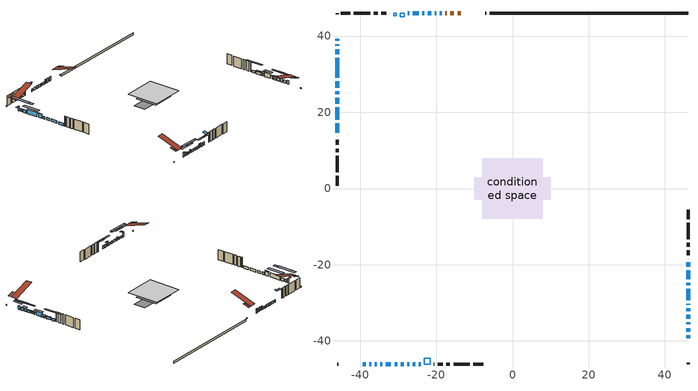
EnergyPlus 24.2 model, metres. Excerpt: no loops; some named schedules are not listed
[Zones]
conditioned space
 floor outside (Floor1 construction): -0.79,-0.79 -0.79,0.79 0.79,0.79 0.79,-0.79 z0.16
 floor outside (Floor2 construction): -2.08,-2.08 -2.08,2.08 2.08,2.08 2.08,-2.08 z0.16
 floor adiabatic (Floor3 construction): -5.41,-5.41 -5.41,5.41 5.41,5.41 5.41,-5.41 z0.16
 floor adiabatic (AdiabaticFloorConstruction): -7.89,-7.89 -7.89,7.89 7.89,7.89 7.89,-7.89 z2.6
 floor foundation (Slab1 construction): -10.09,-2.9 -10.09,2.9 10.09,2.9 10.09,-2.9 z-0.82
 wall outside (RimJoist1 construction): -6.84,46.06 -7.22,46.06 / -46.06,-46.06 -45.68,-46.06 / -46.06,46.06 -46.06,45.68 / 46.06,-46.06 46.06,-45.68 z0.16:0.46
 wall outside (AdiabaticWallConstruction 1): -13.62,46.06 -14.43,46.06 / -15.36,46.06 -16.35,46.06 / -17.28,46.06 -17.59,46.06 z0.16:2.19
 wall outside (AdiabaticWallConstruction): -39.28,-46.06 -38.56,-46.06 z0.16:2.35; -18.52,46.06 -19.07,46.06 / -19.99,46.06 -20.42,46.06 / -21.35,46.06 -22.24,46.06 / -23.16,46.06 -23.67,46.06 / -24.6,46.06 -26.12,46.06 / -27.05,46.06 -27.5,46.06 / -33.22,-46.06 -31.89,-46.06 / -30.96,-46.06 -30.2,-46.06 / -29.27,-46.06 -28.51,-46.06 / -46.06,25.49 -46.06,24.72 / -46.06,23.8 -46.06,22.27 / -46.06,21.34 -46.06,18.1 / -46.06,17.18 -46.06,14.63 z0.16:1.38; -37.64,-46.06 -37.08,-46.06 / 46.06,-20.58 46.06,-19.41 z0.16:1.28; -36.15,-46.06 -35.64,-46.06 / 46.06,-23.84 46.06,-21.51 z0.16:1.33; -46.06,39.28 -46.06,38.82 / -46.06,28.19 -46.06,26.41 z0.16:2.19; -46.06,37.89 -46.06,37.43 / -46.06,36.5 -46.06,35.28 / 46.06,-37.64 46.06,-36.62 / 46.06,-34.13 46.06,-33.11 / -27.58,-46.06 -27.12,-46.06 / -26.19,-46.06 -25.58,-46.06 / -24.66,-46.06 -24.04,-46.06 z0.16:1.53; 46.06,-39.28 46.06,-38.56 / -34.71,-46.06 -34.15,-46.06 z0.16:1.94; -46.06,34.36 -46.06,29.12 / 46.06,-29.31 46.06,-26.26 z0.16:2.24; 46.06,-35.69 46.06,-35.05 z0.16:1.99; 46.06,-32.18 46.06,-31.47 / 46.06,-30.54 46.06,-30.23 z0.16:1.02; 46.06,-25.33 46.06,-24.77 z0.16:0.98
 wall outside (Wall1 construction): -32.16,46.06 -32.2,46.06 / -20.63,-46.06 -20.59,-46.06 / -46.06,13.7 -46.06,13.67 / 46.06,-18.48 46.06,-18.44 z0.16:5.04
 wall outside (Wall2 construction): -33.13,46.06 -34.45,46.06 / -19.67,-46.06 -18.35,-46.06 / -46.06,12.74 -46.06,11.42 / 46.06,-17.52 46.06,-16.2 z0.16:5.04
 wall outside (Wall3 construction): -35.38,46.06 -36.38,46.06 / -17.42,-46.06 -16.41,-46.06 / -46.06,10.49 -46.06,9.49 / 46.06,-15.27 46.06,-14.26 z0.16:5.04
 wall outside (Wall4 construction): -37.31,46.06 -41.62,46.06 / -15.48,-46.06 -11.18,-46.06 / -46.06,8.56 -46.06,4.25 / 46.06,-13.33 46.06,-9.03 z0.16:5.04
 wall outside (Wall5 construction): -42.54,46.06 -45.13,46.06 / -10.25,-46.06 -7.66,-46.06 / -46.06,3.32 -46.06,0.73 / 46.06,-8.1 46.06,-5.51 z0.16:5.04
 wall foundation (FoundationWall1 construction): 46.06,46.06 -5.91,46.06 z-0.82:0.16
 window (WindowConstruction 31): -39.28,-46.06 -38.56,-46.06 z0.16:2.35
 window (WindowConstruction 4): -18.52,46.06 -19.07,46.06 z0.16:1.38
 window (WindowConstruction 5): -37.64,-46.06 -37.08,-46.06 z0.16:1.28
 window (WindowConstruction 6): -36.15,-46.06 -35.64,-46.06 z0.16:1.33
 window (WindowConstruction 7): -46.06,39.28 -46.06,38.82 z0.16:2.19
 window (WindowConstruction 8): -46.06,37.89 -46.06,37.43 z0.16:1.53
 window (WindowConstruction 9): -46.06,36.5 -46.06,35.28 z0.16:1.53
 window (WindowConstruction 34): 46.06,-39.28 46.06,-38.57 z0.16:1.94
 window (WindowConstruction 10): -46.06,34.35 -46.06,29.12 z0.16:2.24
 window (WindowConstruction 11): -46.06,28.19 -46.06,26.42 z0.16:2.19
 window (WindowConstruction 12): 46.06,-37.64 46.06,-36.62 z0.16:1.53
 window (WindowConstruction 32): 46.06,-35.69 46.06,-35.06 z0.16:1.99
 window (WindowConstruction 13): 46.06,-34.13 46.06,-33.11 z0.16:1.53
 window (WindowConstruction 14): 46.06,-32.18 46.06,-31.47 z0.16:1.02
 window (WindowConstruction 15): 46.06,-30.54 46.06,-30.24 z0.16:1.02
 window (WindowConstruction 16): -19.99,46.06 -20.42,46.06 z0.16:1.38
 window (WindowConstruction 17): -21.35,46.06 -22.24,46.06 z0.16:1.38
 window (WindowConstruction 18): -23.16,46.06 -23.67,46.06 z0.16:1.38
 window (WindowConstruction 19): -24.6,46.06 -26.12,46.06 z0.16:1.38
 window (WindowConstruction 33): -34.71,-46.06 -34.15,-46.06 z0.16:1.94
 window (WindowConstruction 20): -27.05,46.06 -27.5,46.06 z0.16:1.38
 window (WindowConstruction 21): -33.22,-46.06 -31.89,-46.06 z0.16:1.38
 window (WindowConstruction 22): -30.96,-46.06 -30.2,-46.06 z0.16:1.38
 window (WindowConstruction 23): -29.27,-46.06 -28.51,-46.06 z0.16:1.38
 window (WindowConstruction 24): -27.58,-46.06 -27.12,-46.06 z0.16:1.53
 window (WindowConstruction 25): -26.19,-46.06 -25.58,-46.06 z0.16:1.53
 window (WindowConstruction 26): -24.65,-46.06 -24.04,-46.06 z0.16:1.53
 window (WindowConstruction 27): -46.06,25.49 -46.06,24.72 z0.16:1.38
 window (WindowConstruction 28): -46.06,23.8 -46.06,22.27 z0.16:1.38
 window (WindowConstruction): 46.06,-29.31 46.06,-26.26 z0.16:2.24
 window (WindowConstruction 29): -46.06,21.34 -46.06,18.1 z0.16:1.38
 window (WindowConstruction 30): -46.06,17.17 -46.06,14.63 z0.16:1.38
 window (WindowConstruction 1): 46.06,-25.33 46.06,-24.77 z0.16:0.97
 window (WindowConstruction 2): 46.06,-23.84 46.06,-21.51 z0.16:1.33
 window (WindowConstruction 3): 46.06,-20.58 46.06,-19.41 z0.16:1.28
 door (Door): -13.62,46.06 -14.43,46.06 z0.16:2.19
 door (Door 1): -15.36,46.06 -16.35,46.06 z0.16:2.19
 door (Door 2): -17.28,46.06 -17.59,46.06 z0.16:2.19
 ceiling adiabatic (AdiabaticFloorConstruction): 7.89,-7.89 7.89,7.89 -7.89,7.89 -7.89,-7.89 z2.6
 roof outside (Roof1 construction): -8.9,46.06,5.04 -8.9,43.21,5.99 -8.15,43.21,5.99 -8.15,46.06,5.04; -44,-46.06,5.04 -44,-43.21,5.99 -44.75,-43.21,5.99 -44.75,-46.06,5.04; -46.06,44,5.04 -43.21,44,5.99 -43.21,44.75,5.99 -46.06,44.75,5.04; 46.06,-44,5.04 43.21,-44,5.99 43.21,-44.75,5.99 46.06,-44.75,5.04
 roof outside (Roof2 construction): -12.69,46.06,5.04 -12.69,35.18,8.66 -9.82,35.18,8.66 -9.82,46.06,5.04; -40.2,-46.06,5.04 -40.2,-35.18,8.66 -43.07,-35.18,8.66 -43.07,-46.06,5.04; -46.06,40.2,5.04 -35.18,40.2,8.66 -35.18,43.07,8.66 -46.06,43.07,5.04; 46.06,-40.2,5.04 35.18,-40.2,8.66 35.18,-43.07,8.66 46.06,-43.07,5.04
 roof outside (AdiabaticRoofConstruction): -21.56,-46.06,5.04 -21.56,-44.59,5.53 -23.12,-44.59,5.53 -23.12,-46.06,5.04; -29.53,46.06,5.04 -29.53,45.02,5.38 -28.43,45.02,5.38 -28.43,46.06,5.04; -31.23,46.06,5.04 -31.23,45.32,5.28 -30.45,45.32,5.28 -30.45,46.06,5.04
 skylight (SkylightConstruction): -21.56,-46.06,5.04 -21.56,-44.59,5.53 -23.12,-44.59,5.53 -23.12,-46.06,5.04
 skylight (SkylightConstruction 1): -29.53,46.06,5.04 -29.53,45.02,5.38 -28.43,45.02,5.38 -28.43,46.06,5.04
 skylight (SkylightConstruction 2): -31.23,46.06,5.04 -31.23,45.32,5.28 -30.46,45.32,5.28 -30.46,46.06,5.04
shading: -38.42,-46.06 -39.42,-46.06 -39.42,-47.58 -38.42,-47.58 z2.49; -33.42,-46.06 -41.3,-46.06 -41.3,-46.97 -33.42,-46.97 z4.94; -31.07,-46.06 -40.72,-46.06 -40.72,-46.97 -31.07,-46.97 z5.9; -46.06,38.67 -46.06,39.42 -47.58,39.42 -47.58,38.67 z2.34; -46.06,32.86 -46.06,42.46 -47.28,42.46 -47.28,32.86 z6.1; -46.06,30.71 -46.06,41.07 -47.28,41.07 -47.28,30.71 z6.1; 46.06,-36.74 46.06,-41.1 46.97,-41.1 46.97,-36.74 z3.77; -46.06,27.6 -46.06,35.88 -47.28,35.88 -47.28,27.6 z3.76; -46.06,26.27 -46.06,28.34 -46.36,28.34 -46.36,26.27 z2.34; 46.06,-33.57 46.06,-40.69 46.67,-40.69 46.67,-33.57 z4.58; 46.06,-34.45 46.06,-36.3 47.28,-36.3 47.28,-34.45 z2.6; 46.06,-30.06 46.06,-37.18 46.67,-37.18 46.67,-30.06 z4.58; 46.06,-30.86 46.06,-32.79 46.67,-32.79 46.67,-30.86 z1.63; 46.06,-29.63 46.06,-31.15 46.67,-31.15 46.67,-29.63 z1.63; -30.49,-46.06 -38.37,-46.06 -38.37,-46.97 -30.49,-46.97 z5.6; -26.51,-46.06 -28.19,-46.06 -28.19,-46.67 -26.51,-46.67 z2.14; -22.53,-46.06 -29.24,-46.06 -29.24,-46.67 -22.53,-46.67 z4.58; -20.99,-46.06 -27.71,-46.06 -27.71,-46.67 -20.99,-46.67 z4.58; 46.06,-25.65 46.06,-29.92 46.97,-29.92 46.97,-25.65 z2.85; 46.06,-24.16 46.06,-25.94 47.28,-25.94 47.28,-24.16 z1.58; 46.06,-21.36 46.06,-23.99 46.67,-23.99 46.67,-21.36 z1.48; 46.06,-15.75 46.06,-24.24 46.97,-24.24 46.97,-15.75 z4.94
[Building]
Building 1: Terrain=Suburbs
[Site:Location]
Whistler Nesters_BC: Latitude {deg}=50.13; Longitude {deg}=-122.95; Time Zone {hr}=-8; Elevation {m}=659; Keep Site Location Information=Yes
[Site:GroundTemperature:Shallow]
3.05327, 1.53806, 1.41671, 2.13576, 5.02233, 7.89546, 10.3863, 11.9642, 12.0983, 10.8149, 8.38757, 5.60258
[Site:WaterMainsTemperature]
Calculation Method=Schedule; Temperature Schedule=mains temperature schedule
[Material] Roughness=Rough; Thermal Absorptance=0.9
Name | Thickness {m} | Conductivity {W/m-K} | Density {kg/m3} | Specific Heat {J/kg-K} | Solar Absorptance | Visible Absorptance
asphalt or fiberglass shingles | 0.00635 | 0.162714 | 1121.4 | 1465.45 | 0.4 | 0.4
asphalt or fiberglass shingles 1 | 0.00635 | 0.162714 | 1121.4 | 1465.45 | 0.7 | 0.7
concrete 4.0 in. | 0.1016 | 1.803125 | 2242.8 | 837.4 | 0.7 | 0.7
concrete 8.0 in. | 0.2032 | 1.803125 | 2242.8 | 837.4 | 0.7 | 0.7
door material | 0.04445 | 0.0451087 | 512.64 | 1214.23 | 0.7 | 0.7
exterior vertical ins | 0.0902637 | 0.029427 | 32.04 | 1214.23 | 0.7 | 0.7
floor covering | 0.0127 | 0.0433444 | 54.468 | 1339.84 | 0.6 | 0.6
floor rigid ins | 0.155448 | 0.029427 | 32.04 | 1214.23 | 0.7 | 0.7
floor rigid ins 1; wall rigid ins | 0.051816 | 0.029427 | 32.04 | 1214.23 | 0.7 | 0.7
floor rigid ins 2; roof rigid ins 1; wall rigid ins 1 | 0.512978 | 0.029427 | 32.04 | 1214.23 | 0.7 | 0.7
floor stud and cavity | 0.1397 | 0.174676 | 92.3553 | 1139.71 | 0.7 | 0.7
floor stud and cavity 1 | 0.1397 | 0.172774 | 92.3553 | 1139.71 | 0.7 | 0.7
floor stud and cavity 2 | 0.1397 | 0.0791083 | 92.3553 | 1139.71 | 0.7 | 0.7
floor stud and cavity 3 | 0.1397 | 1.75129 | 37.0049 | 1207.88 | 0.7 | 0.7
furniture material conditioned space 1 | 0.1524 | 0.115458 | 640.8 | 1214.23 | 0.6 | 0.6
gypsum board | 0.0127 | 0.160291 | 801 | 837.4 | 0.6 | 0.6
gypsum board 1 | 0.0127 | 0.160291 | 801 | 837.4 | 0.7 | 0.7
osb sheathing 0.5 in. | 0.0127 | 0.115458 | 512.64 | 1214.23 | 0.7 | 0.7
osb sheathing 0.75 in. | 0.01905 | 0.115458 | 512.64 | 1214.23 | 0.7 | 0.7
osb sheathing 2.0 in. | 0.0508 | 0.115458 | 512.64 | 1214.23 | 0.7 | 0.7
rim joist stud and cavity | 0.0508 | 0.0497774 | 125.044 | 1163.47 | 0.6 | 0.6
roof rigid ins | 0.103632 | 0.029427 | 32.04 | 1214.23 | 0.7 | 0.7
roof stud and cavity | 0.2032 | 0.093382 | 78.34581 | 1123.46 | 0.7 | 0.7
roof stud and cavity 1 | 0.2032 | 0.119612 | 78.34581 | 1123.46 | 0.7 | 0.7
roof stud and cavity 2 | 0.18415 | 1.78685 | 37.0049 | 1207.88 | 0.6 | 0.6
slab rigid ins | 0.0621787 | 0.029427 | 32.04 | 1214.23 | 0.7 | 0.7
wall stud and cavity | 0.1397 | 0.202397 | 139.0536 | 1170.24 | 0.7 | 0.7
wall stud and cavity 1 | 0.1397 | 0.118593 | 139.0536 | 1170.24 | 0.7 | 0.7
wall stud and cavity 2 | 0.1397 | 0.0861437 | 139.0536 | 1170.24 | 0.7 | 0.7
wall stud and cavity 3 | 0.1397 | 0.0874734 | 139.0536 | 1170.24 | 0.7 | 0.7
wall stud and cavity 4 | 0.1397 | 0.0901573 | 139.0536 | 1170.24 | 0.7 | 0.7
wall stud and cavity 5 | 0.0889 | 0.380278 | 52.3479 | 1209.89 | 0.7 | 0.7
wall stud and cavity 6 | 0.0889 | 0.391764 | 83.0341 | 1211.67 | 0.7 | 0.7
wood siding | 0.0254 | 0.102417 | 544.68 | 1172.36 | 0.4 | 0.4
wood siding 1; wood siding 2; wood siding 3 | 0.0254 | 0.102417 | 544.68 | 1172.36 | 0.7 | 0.7
[WindowMaterial:SimpleGlazingSystem]
Name | U-Factor {W/m2-K} | Solar Heat Gain Coefficient
SkylightMaterial | 1.67126 | 0.2667
SkylightMaterial 1 | 2.33156 | 0.2566
WindowMaterial | 1.29799 | 0.42
WindowMaterial 1 | 1.94415 | 0.3
WindowMaterial 10 | 1.70681 | 0.44
WindowMaterial 11 | 1.88907 | 0.4
WindowMaterial 12 | 1.89134 | 0.31
WindowMaterial 13 | 1.67274 | 0.37
WindowMaterial 14 | 1.62561 | 0.38
WindowMaterial 15 | 2.336497 | 0.23
WindowMaterial 16 | 1.94244 | 0.3
WindowMaterial 17 | 1.48423 | 0.4
WindowMaterial 18 | 1.84762 | 0.32
WindowMaterial 19 | 1.64321 | 0.37
WindowMaterial 2 | 1.58189 | 0.36
WindowMaterial 20 | 1.709078 | 0.36
WindowMaterial 21 | 1.40928 | 0.41
WindowMaterial 22 | 1.7721 | 0.33
WindowMaterial 23 | 1.58019 | 0.38
WindowMaterial 24 | 1.59381 | 0.38
WindowMaterial 25 | 1.78857 | 0.33
WindowMaterial 26 | 1.38089 | 0.41
WindowMaterial 27 | 1.27528 | 0.42
WindowMaterial 28 | 1.30083 | 0.42
WindowMaterial 29 | 1.84308 | 0.43
WindowMaterial 3 | 1.445051 | 0.4
WindowMaterial 30 | 1.89418 | 0.42
WindowMaterial 31 | 1.94244 | 0.41
WindowMaterial 32 | 1.86125 | 0.43
WindowMaterial 4 | 1.794248 | 0.32
WindowMaterial 5 | 1.66025 | 0.37
WindowMaterial 6 | 1.91689 | 0.3
WindowMaterial 7 | 1.6858 | 0.37
WindowMaterial 8 | 1.95948 | 0.3
WindowMaterial 9 | 1.39792 | 0.41
[Construction]
AdiabaticFloorConstruction: floor stud and cavity 3, floor rigid ins 2, osb sheathing 0.75 in., floor covering
AdiabaticRoofConstruction: asphalt or fiberglass shingles 1, roof rigid ins 1, osb sheathing 0.75 in., roof stud and cavity 2
AdiabaticWallConstruction: wood siding 2, wall rigid ins 1, wall stud and cavity 5, gypsum board
AdiabaticWallConstruction 1: wood siding 3, wall rigid ins 1, wall stud and cavity 5, gypsum board
Door; Door 1; Door 2: door material
Floor1 construction: floor stud and cavity, floor rigid ins, osb sheathing 0.75 in., floor covering
Floor2 construction: floor stud and cavity 1, floor rigid ins, osb sheathing 0.75 in., floor covering
Floor3 construction: floor stud and cavity 2, floor rigid ins 1, osb sheathing 0.75 in., floor covering
FoundationWall1 construction: concrete 8.0 in., gypsum board 1
furniture construction conditioned space 1: furniture material conditioned space 1
PartitionWallConstruction: gypsum board, wall stud and cavity 6, gypsum board
RimJoist1 construction: wood siding 1, osb sheathing 2.0 in., rim joist stud and cavity
Roof1 construction: asphalt or fiberglass shingles, roof rigid ins, osb sheathing 0.75 in., roof stud and cavity, gypsum board
Roof2 construction: asphalt or fiberglass shingles, roof rigid ins, osb sheathing 0.75 in., roof stud and cavity 1, gypsum board
SkylightConstruction; SkylightConstruction 1: SkylightMaterial
SkylightConstruction 2: SkylightMaterial 1
Slab1 construction: slab rigid ins, concrete 4.0 in.
Wall1 construction: wood siding, wall rigid ins, osb sheathing 0.5 in., wall stud and cavity, gypsum board
Wall2 construction: wood siding, wall rigid ins, osb sheathing 0.5 in., wall stud and cavity 1, gypsum board
Wall3 construction: wood siding, wall rigid ins, osb sheathing 0.5 in., wall stud and cavity 2, gypsum board
Wall4 construction: wood siding, wall rigid ins, osb sheathing 0.5 in., wall stud and cavity 3, gypsum board
Wall5 construction: wood siding, wall rigid ins, osb sheathing 0.5 in., wall stud and cavity 4, gypsum board
WindowConstruction: WindowMaterial
WindowConstruction 1: WindowMaterial 1
WindowConstruction 10: WindowMaterial 10
WindowConstruction 11: WindowMaterial 11
WindowConstruction 12: WindowMaterial 12
WindowConstruction 13: WindowMaterial 13
WindowConstruction 14: WindowMaterial 14
WindowConstruction 15: WindowMaterial 15
WindowConstruction 16: WindowMaterial 16
WindowConstruction 17: WindowMaterial 17
WindowConstruction 18: WindowMaterial 18
WindowConstruction 19: WindowMaterial 19
WindowConstruction 2: WindowMaterial 2
WindowConstruction 20: WindowMaterial 20
WindowConstruction 21: WindowMaterial 21
WindowConstruction 22: WindowMaterial 22
WindowConstruction 23; WindowConstruction 27: WindowMaterial 23
WindowConstruction 24; WindowConstruction 8: WindowMaterial 8
WindowConstruction 25: WindowMaterial 24
WindowConstruction 26: WindowMaterial 25
WindowConstruction 28: WindowMaterial 26
WindowConstruction 29: WindowMaterial 27
WindowConstruction 3: WindowMaterial 3
WindowConstruction 30: WindowMaterial 28
WindowConstruction 31: WindowMaterial 29
WindowConstruction 32: WindowMaterial 30
WindowConstruction 33: WindowMaterial 31
WindowConstruction 34: WindowMaterial 32
WindowConstruction 4: WindowMaterial 4
WindowConstruction 5: WindowMaterial 5
WindowConstruction 6: WindowMaterial 6
WindowConstruction 7: WindowMaterial 7
WindowConstruction 9: WindowMaterial 9
[Zone]
conditioned space: Multiplier=1; Volume {m3}=927.3; Part of Total Floor Area=Yes
[Space]
conditioned space 1: Zone=conditioned space; Volume {m3}=927.3
[SurfaceProperty:ExposedFoundationPerimeter]
Slab1: Exposed Perimeter Calculation Method=TotalExposedPerimeter; Total Exposed Perimeter {m}=51.968
[InternalMass] Zone or ZoneList=conditioned space; Space or SpaceList=conditioned space 1
Name | Construction | Surface Area {m2}
furniture mass conditioned space 1 | furniture construction conditioned space 1 | 201.084
partition wall mass | PartitionWallConstruction | 385.65
[Lights]
interior lighting: Zone or ZoneList or Space or SpaceList=conditioned space 1; Schedule=interior lighting schedule; Design Level Calculation Method=LightingLevel; Lighting Level {W}=343.2; Return Air Fraction=0; Fraction Radiant=0.6; Fraction Visible=0.2; Fraction Replaceable=1
[People]
occupants: Zone or ZoneList or Space or SpaceList=conditioned space 1; Number of People Schedule=occupants schedule; Number of People Calculation Method=People; Number of People=3; Fraction Radiant=0.314171; Sensible Heat Fraction=0.56303; Activity Level Schedule=occupants activity schedule; Carbon Dioxide Generation Rate {m3/s-W}=0; Enable ASHRAE 55 Comfort Warnings=No; Mean Radiant Temperature Calculation Type=EnclosureAveraged
[ElectricEquipment] Zone or ZoneList or Space or SpaceList=conditioned space 1; Design Level Calculation Method=EquipmentLevel
Name | Schedule | Design Level {W} | Fraction Latent | Fraction Radiant | Fraction Lost
clothes dryer | clothes dryer schedule | 140.772 | 0.015 | 0.081 | 0.85
clothes washer | clothes washer schedule | 32.1985 | 0.03 | 0.162 | 0.7
cooking range | cooking range schedule | 215.147 | 0.08 | 0.432 | 0.2
dishwasher | dishwasher schedule | 66.8632 | 0.3 | 0.18 | 0.4
fridge | fridge schedule | 72.9452 | 0 | 0.6 | 0
mech vent bath fan 0 | mech vent bath fan 0 schedule | 50.2 | 0 | 0 | 1
mech vent bath fan 1 | mech vent bath fan 1 schedule | 50.2 | 0 | 0 | 1
mech vent house fan | mech vent house fan schedule | 20 | 0 | 0 | 0.5
mech vent house fan cfis | mech vent house fan cfis schedule | 0 | 0 | 0 | 0
mech vent range fan 0 | mech vent range fan 0 schedule | 57 | 0 | 0 | 1
misc plug loads | misc plug loads schedule | 494.7 | 0.045 | 0.513 | 0.1
whole house fan | Always On Discrete | 0 | 0 | 0 | 1
[OtherEquipment] Zone or ZoneList or Space or SpaceList=conditioned space 1; Design Level Calculation Method=EquipmentLevel
Name | Fuel Type | Schedule | Design Level {W} | Fraction Latent | Fraction Radiant | Fraction Lost
clothes dryer 1 | Electricity | clothes dryer schedule | 0 | 0.015 | 0.081 | 0.85
cooking range 1 | Electricity | cooking range schedule | 0 | 0.08 | 0.432 | 0.2
general water use latent | None | general water use schedule | 62.594 | 1 | 0 | 0
general water use sensible | None | general water use schedule | -61.6891 | 0 | 0.6 | 0
mech vent house fan latent load | None | Always On Discrete | 0 | 1 | 0 | 0
mech vent house fan sensible load | None | Always On Discrete | 0 | 0 | 0 | 0
water heater energy adjustment1 | Electricity | Always On Discrete | 0.01 | 0 | 0 | 1
[ZoneInfiltration:DesignFlowRate] Zone or ZoneList or Space or SpaceList=conditioned space 1; Schedule=Always On Discrete; Design Flow Rate Calculation Method=Flow/Zone; Design Flow Rate {m3/s}=0
infil flow; natural vent flow; whole house fan flow
[Foundation:Kiva]
Foundation Kiva 1: Initial Indoor Air Temperature {C}=18; Wall Height Above Grade {m}=0.15999; Wall Depth Below Slab {m}=0.2032; Custom Block Material Name 1=exterior vertical ins; Custom Block Depth 1 {m}=0.979993; Custom Block X Position 1 {m}=0.2159; Custom Block Z Position 1 {m}=0
[Foundation:Kiva:Settings]
Soil Conductivity {W/m-K}=0.849921; Soil Density {kg/m3}=1842.3; Soil Specific Heat {J/kg-K}=418.7; Ground Solar Absorptivity=0.9; Ground Thermal Absorptivity=0.9; Ground Surface Roughness {m}=0.03; Far-Field Width {m}=40; Deep-Ground Boundary Condition=ZeroFlux; Deep-Ground Depth {m}=40; Minimum Cell Dimension {m}=0.2; Maximum Cell Growth Coefficient=3; Simulation Timestep=Timestep
[Exterior:Lights]
exterior lighting: Schedule=exterior lighting schedule; Design Level {W}=75.6
[Schedule:Week:Daily]
interior lighting schedule Week Rule - Jan1-Jan27: interior lighting schedule day, interior lighting schedule day, interior lighting schedule day, interior lighting schedule day, interior lighting schedule day, interior lighting schedule day, interior lighting schedule day, interior lighting schedule default day, interior lighting schedule default day, interior lighting schedule default day, interior lighting schedule default day, interior lighting schedule default day
interior lighting schedule Week Rule - Jan28-Feb3: interior lighting schedule day, interior lighting schedule day, interior lighting schedule day, interior lighting schedule day, interior lighting schedule day 1, interior lighting schedule day 1, interior lighting schedule day 1, interior lighting schedule default day, interior lighting schedule default day, interior lighting schedule default day, interior lighting schedule default day, interior lighting schedule default day
interior lighting schedule Week Rule - Feb4-Feb24: interior lighting schedule day 1, interior lighting schedule day 1, interior lighting schedule day 1, interior lighting schedule day 1, interior lighting schedule day 1, interior lighting schedule day 1, interior lighting schedule day 1, interior lighting schedule default day, interior lighting schedule default day, interior lighting schedule default day, interior lighting schedule default day, interior lighting schedule default day
interior lighting schedule Week Rule - Feb25-Mar3: interior lighting schedule day 1, interior lighting schedule day 1, interior lighting schedule day 1, interior lighting schedule day 1, interior lighting schedule day 2, interior lighting schedule day 2, interior lighting schedule day 2, interior lighting schedule default day, interior lighting schedule default day, interior lighting schedule default day, interior lighting schedule default day, interior lighting schedule default day
interior lighting schedule Week Rule - Mar4-Mar31: interior lighting schedule day 2, interior lighting schedule day 2, interior lighting schedule day 2, interior lighting schedule day 2, interior lighting schedule day 2, interior lighting schedule day 2, interior lighting schedule day 2, interior lighting schedule default day, interior lighting schedule default day, interior lighting schedule default day, interior lighting schedule default day, interior lighting schedule default day
interior lighting schedule Week Rule - Apr1-Apr28: interior lighting schedule day 3, interior lighting schedule day 3, interior lighting schedule day 3, interior lighting schedule day 3, interior lighting schedule day 3, interior lighting schedule day 3, interior lighting schedule day 3, interior lighting schedule default day, interior lighting schedule default day, interior lighting schedule default day, interior lighting schedule default day, interior lighting schedule default day
interior lighting schedule Week Rule - Apr29-May5: interior lighting schedule day 3, interior lighting schedule day 3, interior lighting schedule day 4, interior lighting schedule day 4, interior lighting schedule day 4, interior lighting schedule day 4, interior lighting schedule day 4, interior lighting schedule default day, interior lighting schedule default day, interior lighting schedule default day, interior lighting schedule default day, interior lighting schedule default day
interior lighting schedule Week Rule - May6-May26: interior lighting schedule day 4, interior lighting schedule day 4, interior lighting schedule day 4, interior lighting schedule day 4, interior lighting schedule day 4, interior lighting schedule day 4, interior lighting schedule day 4, interior lighting schedule default day, interior lighting schedule default day, interior lighting schedule default day, interior lighting schedule default day, interior lighting schedule default day
interior lighting schedule Week Rule - May27-Jun2: interior lighting schedule day 4, interior lighting schedule day 4, interior lighting schedule day 4, interior lighting schedule day 4, interior lighting schedule day 4, interior lighting schedule day 5, interior lighting schedule day 5, interior lighting schedule default day, interior lighting schedule default day, interior lighting schedule default day, interior lighting schedule default day, interior lighting schedule default day
interior lighting schedule Week Rule - Jun3-Jun30: interior lighting schedule day 5, interior lighting schedule day 5, interior lighting schedule day 5, interior lighting schedule day 5, interior lighting schedule day 5, interior lighting schedule day 5, interior lighting schedule day 5, interior lighting schedule default day, interior lighting schedule default day, interior lighting schedule default day, interior lighting schedule default day, interior lighting schedule default day
interior lighting schedule Week Rule - Jul1-Jul28: interior lighting schedule day 6, interior lighting schedule day 6, interior lighting schedule day 6, interior lighting schedule day 6, interior lighting schedule day 6, interior lighting schedule day 6, interior lighting schedule day 6, interior lighting schedule default day, interior lighting schedule default day, interior lighting schedule default day, interior lighting schedule default day, interior lighting schedule default day
interior lighting schedule Week Rule - Jul29-Aug4: interior lighting schedule day 6, interior lighting schedule day 6, interior lighting schedule day 6, interior lighting schedule day 7, interior lighting schedule day 7, interior lighting schedule day 7, interior lighting schedule day 7, interior lighting schedule default day, interior lighting schedule default day, interior lighting schedule default day, interior lighting schedule default day, interior lighting schedule default day
interior lighting schedule Week Rule - Aug5-Aug25: interior lighting schedule day 7, interior lighting schedule day 7, interior lighting schedule day 7, interior lighting schedule day 7, interior lighting schedule day 7, interior lighting schedule day 7, interior lighting schedule day 7, interior lighting schedule default day, interior lighting schedule default day, interior lighting schedule default day, interior lighting schedule default day, interior lighting schedule default day
interior lighting schedule Week Rule - Aug26-Sep1: interior lighting schedule day 7, interior lighting schedule day 7, interior lighting schedule day 7, interior lighting schedule day 7, interior lighting schedule day 7, interior lighting schedule day 7, interior lighting schedule day 8, interior lighting schedule default day, interior lighting schedule default day, interior lighting schedule default day, interior lighting schedule default day, interior lighting schedule default day
interior lighting schedule Week Rule - Sep2-Sep29: interior lighting schedule day 8, interior lighting schedule day 8, interior lighting schedule day 8, interior lighting schedule day 8, interior lighting schedule day 8, interior lighting schedule day 8, interior lighting schedule day 8, interior lighting schedule default day, interior lighting schedule default day, interior lighting schedule default day, interior lighting schedule default day, interior lighting schedule default day
interior lighting schedule Week Rule - Sep30-Oct6: interior lighting schedule day 8, interior lighting schedule day 9, interior lighting schedule day 9, interior lighting schedule day 9, interior lighting schedule day 9, interior lighting schedule day 9, interior lighting schedule day 9, interior lighting schedule default day, interior lighting schedule default day, interior lighting schedule default day, interior lighting schedule default day, interior lighting schedule default day
interior lighting schedule Week Rule - Oct7-Oct27: interior lighting schedule day 9, interior lighting schedule day 9, interior lighting schedule day 9, interior lighting schedule day 9, interior lighting schedule day 9, interior lighting schedule day 9, interior lighting schedule day 9, interior lighting schedule default day, interior lighting schedule default day, interior lighting schedule default day, interior lighting schedule default day, interior lighting schedule default day
interior lighting schedule Week Rule - Oct28-Nov3: interior lighting schedule day 9, interior lighting schedule day 9, interior lighting schedule day 9, interior lighting schedule day 9, interior lighting schedule day 10, interior lighting schedule day 10, interior lighting schedule day 10, interior lighting schedule default day, interior lighting schedule default day, interior lighting schedule default day, interior lighting schedule default day, interior lighting schedule default day
interior lighting schedule Week Rule - Nov4-Nov24: interior lighting schedule day 10, interior lighting schedule day 10, interior lighting schedule day 10, interior lighting schedule day 10, interior lighting schedule day 10, interior lighting schedule day 10, interior lighting schedule day 10, interior lighting schedule default day, interior lighting schedule default day, interior lighting schedule default day, interior lighting schedule default day, interior lighting schedule default day
interior lighting schedule Week Rule - Nov25-Dec1: interior lighting schedule day 10, interior lighting schedule day 10, interior lighting schedule day 10, interior lighting schedule day 10, interior lighting schedule day 10, interior lighting schedule day 10, interior lighting schedule day 11, interior lighting schedule default day, interior lighting schedule default day, interior lighting schedule default day, interior lighting schedule default day, interior lighting schedule default day
interior lighting schedule Week Rule - Dec2-Dec31: interior lighting schedule day 11, interior lighting schedule day 11, interior lighting schedule day 11, interior lighting schedule day 11, interior lighting schedule day 11, interior lighting schedule day 11, interior lighting schedule day 11, interior lighting schedule default day, interior lighting schedule default day, interior lighting schedule default day, interior lighting schedule default day, interior lighting schedule default day
occupants schedule Week Rule - Jan1-Dec31: occupants schedule day, occupants schedule day, occupants schedule day, occupants schedule day, occupants schedule day, occupants schedule day, occupants schedule day, occupants schedule default day, occupants schedule default day, occupants schedule default day, occupants schedule default day, occupants schedule default day
clothes dryer schedule Week Rule - Jan1-Dec31: clothes dryer schedule day, clothes dryer schedule day, clothes dryer schedule day, clothes dryer schedule day, clothes dryer schedule day, clothes dryer schedule day, clothes dryer schedule day, clothes dryer schedule default day, clothes dryer schedule default day, clothes dryer schedule default day, clothes dryer schedule default day, clothes dryer schedule default day
clothes washer schedule Week Rule - Jan1-Dec31: clothes washer schedule day, clothes washer schedule day, clothes washer schedule day, clothes washer schedule day, clothes washer schedule day, clothes washer schedule day, clothes washer schedule day, clothes washer schedule default day, clothes washer schedule default day, clothes washer schedule default day, clothes washer schedule default day, clothes washer schedule default day
[Schedule:Year]
interior lighting schedule: interior lighting schedule Week Rule - Jan1-Jan27, 1, 1, 1, 27, interior lighting schedule Week Rule - Jan28-Feb3, 1, 28, 2, 3, interior lighting schedule Week Rule - Feb4-Feb24, 2, 4, 2, 24, interior lighting schedule Week Rule - Feb25-Mar3, 2, 25, 3, 3, interior lighting schedule Week Rule - Mar4-Mar31, 3, 4, 3, 31, interior lighting schedule Week Rule - Apr1-Apr28, 4, 1, 4, 28, interior lighting schedule Week Rule - Apr29-May5, 4, 29, 5, 5, interior lighting schedule Week Rule - May6-May26, 5, 6, 5, 26, interior lighting schedule Week Rule - May27-Jun2, 5, 27, 6, 2, interior lighting schedule Week Rule - Jun3-Jun30, 6, 3, 6, 30, interior lighting schedule Week Rule - Jul1-Jul28, 7, 1, 7, 28, interior lighting schedule Week Rule - Jul29-Aug4, 7, 29, 8, 4, interior lighting schedule Week Rule - Aug5-Aug25, 8, 5, 8, 25, interior lighting schedule Week Rule - Aug26-Sep1, 8, 26, 9, 1, interior lighting schedule Week Rule - Sep2-Sep29, 9, 2, 9, 29, interior lighting schedule Week Rule - Sep30-Oct6, 9, 30, 10, 6, interior lighting schedule Week Rule - Oct7-Oct27, 10, 7, 10, 27, interior lighting schedule Week Rule - Oct28-Nov3, 10, 28, 11, 3, interior lighting schedule Week Rule - Nov4-Nov24, 11, 4, 11, 24, interior lighting schedule Week Rule - Nov25-Dec1, 11, 25, 12, 1, interior lighting schedule Week Rule - Dec2-Dec31, 12, 2, 12, 31
occupants schedule: occupants schedule Week Rule - Jan1-Dec31, 1, 1, 12, 31
clothes dryer schedule: clothes dryer schedule Week Rule - Jan1-Dec31, 1, 1, 12, 31
clothes washer schedule: clothes washer schedule Week Rule - Jan1-Dec31, 1, 1, 12, 31
cooking range schedule: cooking range schedule Week Rule - Jan1-Dec31, 1, 1, 12, 31
dishwasher schedule: dishwasher schedule Week Rule - Jan1-Dec31, 1, 1, 12, 31
mech vent bath fan 0 schedule: mech vent bath fan 0 schedule Week Rule - Jan1-Dec31, 1, 1, 12, 31
mech vent bath fan 1 schedule: mech vent bath fan 1 schedule Week Rule - Jan1-Dec31, 1, 1, 12, 31
mech vent range fan 0 schedule: mech vent range fan 0 schedule Week Rule - Jan1-Dec31, 1, 1, 12, 31
misc plug loads schedule: misc plug loads schedule Week Rule - Jan1-Dec31, 1, 1, 12, 31
general water use schedule: general water use schedule Week Rule - Jan1-Dec31, 1, 1, 12, 31
exterior lighting schedule: exterior lighting schedule Week Rule - Jan1-Jan27, 1, 1, 1, 27, exterior lighting schedule Week Rule - Jan28-Feb3, 1, 28, 2, 3, exterior lighting schedule Week Rule - Feb4-Feb24, 2, 4, 2, 24, exterior lighting schedule Week Rule - Feb25-Mar3, 2, 25, 3, 3, exterior lighting schedule Week Rule - Mar4-Mar31, 3, 4, 3, 31, exterior lighting schedule Week Rule - Apr1-Apr28, 4, 1, 4, 28, exterior lighting schedule Week Rule - Apr29-May5, 4, 29, 5, 5, exterior lighting schedule Week Rule - May6-May26, 5, 6, 5, 26, exterior lighting schedule Week Rule - May27-Jun2, 5, 27, 6, 2, exterior lighting schedule Week Rule - Jun3-Jun30, 6, 3, 6, 30, exterior lighting schedule Week Rule - Jul1-Jul28, 7, 1, 7, 28, exterior lighting schedule Week Rule - Jul29-Aug4, 7, 29, 8, 4, exterior lighting schedule Week Rule - Aug5-Aug25, 8, 5, 8, 25, exterior lighting schedule Week Rule - Aug26-Sep1, 8, 26, 9, 1, exterior lighting schedule Week Rule - Sep2-Sep29, 9, 2, 9, 29, exterior lighting schedule Week Rule - Sep30-Oct6, 9, 30, 10, 6, exterior lighting schedule Week Rule - Oct7-Oct27, 10, 7, 10, 27, exterior lighting schedule Week Rule - Oct28-Nov3, 10, 28, 11, 3, exterior lighting schedule Week Rule - Nov4-Nov24, 11, 4, 11, 24, exterior lighting schedule Week Rule - Nov25-Dec1, 11, 25, 12, 1, exterior lighting schedule Week Rule - Dec2-Dec31, 12, 2, 12, 31
[Schedule:Constant]
Name | Hourly Value
occupants activity schedule | 117.228
fridge schedule | 0
mech vent house fan schedule; mech vent house fan cfis schedule; Always On Discrete | 1
[Schedule:Compact]
mains temperature schedule: Through: 01/01, For: AllDays, Until: 24:00, 7.30333, Through: 01/02, For: AllDays, Until: 24:00, 7.25278, Through: 01/03, For: AllDays, Until: 24:00, 7.20333, Through: 01/04, For: AllDays, Until: 24:00, 7.15444, Through: 01/05, For: AllDays, Until: 24:00, 7.10611, Through: 01/06, For: AllDays, Until: 24:00, 7.05889, Through: 01/07, For: AllDays, Until: 24:00, 7.01278, Through: 01/08, For: AllDays, Until: 24:00, 6.96722, Through: 01/09, For: AllDays, Until: 24:00, 6.92278, Through: 01/10, For: AllDays, Until: 24:00, 6.87889, Through: 01/11, For: AllDays, Until: 24:00, 6.83611, Through: 01/12, For: AllDays, Until: 24:00, 6.79389, Through: 01/13, For: AllDays, Until: 24:00, 6.75278, Through: 01/14, For: AllDays, Until: 24:00, 6.71278, Through: 01/15, For: AllDays, Until: 24:00, 6.67389, Through: 01/16, For: AllDays, Until: 24:00, 6.63556, Through: 01/17, For: AllDays, Until: 24:00, 6.59833, Through: 01/18, For: AllDays, Until: 24:00, 6.56222, Through: 01/19, For: AllDays, Until: 24:00, 6.52722, Through: 01/20, For: AllDays, Until: 24:00, 6.49278, Through: 01/21, For: AllDays, Until: 24:00, 6.46, Through: 01/22, For: AllDays, Until: 24:00, 6.42778, Through: 01/23, For: AllDays, Until: 24:00, 6.39667, Through: 01/24, For: AllDays, Until: 24:00, 6.36667, Through: 01/25, For: AllDays, Until: 24:00, 6.33722, Through: 01/26, For: AllDays, Until: 24:00, 6.30944, Through: 01/27, For: AllDays, Until: 24:00, 6.28278, Through: 01/28, For: AllDays, Until: 24:00, 6.25667, Through: 01/29, For: AllDays, Until: 24:00, 6.23222, Through: 01/30, For: AllDays, Until: 24:00, 6.20833, Through: 01/31, For: AllDays, Until: 24:00, 6.18611, Through: 02/01, For: AllDays, Until: 24:00, 6.16444, Through: 02/02, For: AllDays, Until: 24:00, 6.14389, Through: 02/03, For: AllDays, Until: 24:00, 6.125, Through: 02/04, For: AllDays, Until: 24:00, 6.10667, Through: 02/05, For: AllDays, Until: 24:00, 6.09, Through: 02/06, For: AllDays, Until: 24:00, 6.07389, Through: 02/07, For: AllDays, Until: 24:00, 6.05944, Through: 02/08, For: AllDays, Until: 24:00, 6.04611, Through: 02/09, For: AllDays, Until: 24:00, 6.03333, Through: 02/10, For: AllDays, Until: 24:00, 6.02222, Through: 02/11, For: AllDays, Until: 24:00, 6.01222, Through: 02/12, For: AllDays, Until: 24:00, 6.00333, Through: 02/13, For: AllDays, Until: 24:00, 5.99556, Through: 02/14, For: AllDays, Until: 24:00, 5.98889, Through: 02/15, For: AllDays, Until: 24:00, 5.98389, Through: 02/16, For: AllDays, Until: 24:00, 5.97944, Through: 02/17, For: AllDays, Until: 24:00, 5.97611, Through: 02/18, For: AllDays, Until: 24:00, 5.97444, Through: 02/19, For: AllDays, Until: 24:00, 5.97389, Through: 02/20, For: AllDays, Until: 24:00, 5.97389, Through: 02/21, For: AllDays, Until: 24:00, 5.97556, Through: 02/22, For: AllDays, Until: 24:00, 5.97833, Through: 02/23, For: AllDays, Until: 24:00, 5.98222, Through: 02/24, For: AllDays, Until: 24:00, 5.98722, Through: 02/25, For: AllDays, Until: 24:00, 5.99389, Through: 02/26, For: AllDays, Until: 24:00, 6.00111, Through: 02/27, For: AllDays, Until: 24:00, 6.00944, Through: 02/28, For: AllDays, Until: 24:00, 6.01944, Through: 03/01, For: AllDays, Until: 24:00, 6.03056, Through: 03/02, For: AllDays, Until: 24:00, 6.04222, Through: 03/03, For: AllDays, Until: 24:00, 6.05556, Through: 03/04, For: AllDays, Until: 24:00, 6.07, Through: 03/05, For: AllDays, Until: 24:00, 6.08556, Through: 03/06, For: AllDays, Until: 24:00, 6.10222, Through: 03/07, For: AllDays, Until: 24:00, 6.12, Through: 03/08, For: AllDays, Until: 24:00, 6.13889, Through: 03/09, For: AllDays, Until: 24:00, 6.15889, Through: 03/10, For: AllDays, Until: 24:00, 6.18, Through: 03/11, For: AllDays, Until: 24:00, 6.20222, Through: 03/12, For: AllDays, Until: 24:00, 6.22556, Through: 03/13, For: AllDays, Until: 24:00, 6.25, Through: 03/14, For: AllDays, Until: 24:00, 6.275, Through: 03/15, For: AllDays, Until: 24:00, 6.30167, Through: 03/16, For: AllDays, Until: 24:00, 6.32944, Through: 03/17, For: AllDays, Until: 24:00, 6.35833, Through: 03/18, For: AllDays, Until: 24:00, 6.38778, Through: 03/19, For: AllDays, Until: 24:00, 6.41889, Through: 03/20, For: AllDays, Until: 24:00, 6.45056, Through: 03/21, For: AllDays, Until: 24:00, 6.48333, Through: 03/22, For: AllDays, Until: 24:00, 6.51722, Through: 03/23, For: AllDays, Until: 24:00, 6.55222, Through: 03/24, For: AllDays, Until: 24:00, 6.58833, Through: 03/25, For: AllDays, Until: 24:00, 6.625, Through: 03/26, For: AllDays, Until: 24:00, 6.66278, Through: 03/27, For: AllDays, Until: 24:00, 6.70167, Through: 03/28, For: AllDays, Until: 24:00, 6.74167, Through: 03/29, For: AllDays, Until: 24:00, 6.78222, Through: 03/30, For: AllDays, Until: 24:00, 6.82389, Through: 03/31, For: AllDays, Until: 24:00, 6.86667, Through: 04/01, For: AllDays, Until: 24:00, 6.91, Through: 04/02, For: AllDays, Until: 24:00, 6.95444, Through: 04/03, For: AllDays, Until: 24:00, 7, Through: 04/04, For: AllDays, Until: 24:00, 7.04611, Through: 04/05, For: AllDays, Until: 24:00, 7.09278, Through: 04/06, For: AllDays, Until: 24:00, 7.14056, Through: 04/07, For: AllDays, Until: 24:00, 7.18944, Through: 04/08, For: AllDays, Until: 24:00, 7.23889, Through: 04/09, For: AllDays, Until: 24:00, 7.28889, Through: 04/10, For: AllDays, Until: 24:00, 7.34, Through: 04/11, For: AllDays, Until: 24:00, 7.39167, Through: 04/12, For: AllDays, Until: 24:00, 7.44444, Through: 04/13, For: AllDays, Until: 24:00, 7.49778, Through: 04/14, For: AllDays, Until: 24:00, 7.55167, Through: 04/15, For: AllDays, Until: 24:00, 7.60611, Through: 04/16, For: AllDays, Until: 24:00, 7.66167, Through: 04/17, For: AllDays, Until: 24:00, 7.71778, Through: 04/18, For: AllDays, Until: 24:00, 7.77444, Through: 04/19, For: AllDays, Until: 24:00, 7.83167, Through: 04/20, For: AllDays, Until: 24:00, 7.88944, Through: 04/21, For: AllDays, Until: 24:00, 7.94833, Through: 04/22, For: AllDays, Until: 24:00, 8.00722, Through: 04/23, For: AllDays, Until: 24:00, 8.06722, Through: 04/24, For: AllDays, Until: 24:00, 8.12722, Through: 04/25, For: AllDays, Until: 24:00, 8.18833, Through: 04/26, For: AllDays, Until: 24:00, 8.24944, Through: 04/27, For: AllDays, Until: 24:00, 8.31111, Through: 04/28, For: AllDays, Until: 24:00, 8.37333, Through: 04/29, For: AllDays, Until: 24:00, 8.43611, Through: 04/30, For: AllDays, Until: 24:00, 8.49944, Through: 05/01, For: AllDays, Until: 24:00, 8.56278, Through: 05/02, For: AllDays, Until: 24:00, 8.62722, Through: 05/03, For: AllDays, Until: 24:00, 8.69111, Through: 05/04, For: AllDays, Until: 24:00, 8.75611, Through: 05/05, For: AllDays, Until: 24:00, 8.82111, Through: 05/06, For: AllDays, Until: 24:00, 8.88667, Through: 05/07, For: AllDays, Until: 24:00, 8.95222, Through: 05/08, For: AllDays, Until: 24:00, 9.01833, Through: 05/09, For: AllDays, Until: 24:00, 9.08444, Through: 05/10, For: AllDays, Until: 24:00, 9.15111, Through: 05/11, For: AllDays, Until: 24:00, 9.21778, Through: 05/12, For: AllDays, Until: 24:00, 9.285, Through: 05/13, For: AllDays, Until: 24:00, 9.35222, Through: 05/14, For: AllDays, Until: 24:00, 9.41944, Through: 05/15, For: AllDays, Until: 24:00, 9.48667, Through: 05/16, For: AllDays, Until: 24:00, 9.55444, Through: 05/17, For: AllDays, Until: 24:00, 9.62222, Through: 05/18, For: AllDays, Until: 24:00, 9.69, Through: 05/19, For: AllDays, Until: 24:00, 9.75778, Through: 05/20, For: AllDays, Until: 24:00, 9.82556, Through: 05/21, For: AllDays, Until: 24:00, 9.89333, Through: 05/22, For: AllDays, Until: 24:00, 9.96167, Through: 05/23, For: AllDays, Until: 24:00, 10.0294, Through: 05/24, For: AllDays, Until: 24:00, 10.0972, Through: 05/25, For: AllDays, Until: 24:00, 10.165, Through: 05/26, For: AllDays, Until: 24:00, 10.2328, Through: 05/27, For: AllDays, Until: 24:00, 10.3006, Through: 05/28, For: AllDays, Until: 24:00, 10.3683, Through: 05/29, For: AllDays, Until: 24:00, 10.4356, Through: 05/30, For: AllDays, Until: 24:00, 10.5028, Through: 05/31, For: AllDays, Until: 24:00, 10.57, Through: 06/01, For: AllDays, Until: 24:00, 10.6372, Through: 06/02, For: AllDays, Until: 24:00, 10.7039, Through: 06/03, For: AllDays, Until: 24:00, 10.77, Through: 06/04, For: AllDays, Until: 24:00, 10.8367, Through: 06/05, For: AllDays, Until: 24:00, 10.9022, Through: 06/06, For: AllDays, Until: 24:00, 10.9683, Through: 06/07, For: AllDays, Until: 24:00, 11.0333, Through: 06/08, For: AllDays, Until: 24:00, 11.0983, Through: 06/09, For: AllDays, Until: 24:00, 11.1633, Through: 06/10, For: AllDays, Until: 24:00, 11.2272, Through: 06/11, For: AllDays, Until: 24:00, 11.2917, Through: 06/12, For: AllDays, Until: 24:00, 11.355, Through: 06/13, For: AllDays, Until: 24:00, 11.4178, Through: 06/14, For: AllDays, Until: 24:00, 11.4806, Through: 06/15, For: AllDays, Until: 24:00, 11.5428, Through: 06/16, For: AllDays, Until: 24:00, 11.6044, Through: 06/17, For: AllDays, Until: 24:00, 11.6656, Through: 06/18, For: AllDays, Until: 24:00, 11.7267, Through: 06/19, For: AllDays, Until: 24:00, 11.7867, Through: 06/20, For: AllDays, Until: 24:00, 11.8461, Through: 06/21, For: AllDays, Until: 24:00, 11.9056, Through: 06/22, For: AllDays, Until: 24:00, 11.9639, Through: 06/23, For: AllDays, Until: 24:00, 12.0217, Through: 06/24, For: AllDays, Until: 24:00, 12.0789, Through: 06/25, For: AllDays, Until: 24:00, 12.1356, Through: 06/26, For: AllDays, Until: 24:00, 12.1911, Through: 06/27, For: AllDays, Until: 24:00, 12.2467, Through: 06/28, For: AllDays, Until: 24:00, 12.3011, Through: 06/29, For: AllDays, Until: 24:00, 12.355, Through: 06/30, For: AllDays, Until: 24:00, 12.4083, Through: 07/01, For: AllDays, Until: 24:00, 12.4606, Through: 07/02, For: AllDays, Until: 24:00, 12.5122, Through: 07/03, For: AllDays, Until: 24:00, 12.5633, Through: 07/04, For: AllDays, Until: 24:00, 12.6133, Through: 07/05, For: AllDays, Until: 24:00, 12.6628, Through: 07/06, For: AllDays, Until: 24:00, 12.7111, Through: 07/07, For: AllDays, Until: 24:00, 12.7589, Through: 07/08, For: AllDays, Until: 24:00, 12.8056, Through: 07/09, For: AllDays, Until: 24:00, 12.8517, Through: 07/10, For: AllDays, Until: 24:00, 12.8967, Through: 07/11, For: AllDays, Until: 24:00, 12.9411, Through: 07/12, For: AllDays, Until: 24:00, 12.9844, Through: 07/13, For: AllDays, Until: 24:00, 13.0267, Through: 07/14, For: AllDays, Until: 24:00, 13.0683, Through: 07/15, For: AllDays, Until: 24:00, 13.1089, Through: 07/16, For: AllDays, Until: 24:00, 13.1483, Through: 07/17, For: AllDays, Until: 24:00, 13.1872, Through: 07/18, For: AllDays, Until: 24:00, 13.225, Through: 07/19, For: AllDays, Until: 24:00, 13.2617, Through: 07/20, For: AllDays, Until: 24:00, 13.2972, Through: 07/21, For: AllDays, Until: 24:00, 13.3322, Through: 07/22, For: AllDays, Until: 24:00, 13.3661, Through: 07/23, For: AllDays, Until: 24:00, 13.3983, Through: 07/24, For: AllDays, Until: 24:00, 13.4306, Through: 07/25, For: AllDays, Until: 24:00, 13.4611, Through: 07/26, For: AllDays, Until: 24:00, 13.4906, Through: 07/27, For: AllDays, Until: 24:00, 13.5189, Through: 07/28, For: AllDays, Until: 24:00, 13.5467, Through: 07/29, For: AllDays, Until: 24:00, 13.5728, Through: 07/30, For: AllDays, Until: 24:00, 13.5983, Through: 07/31, For: AllDays, Until: 24:00, 13.6228, Through: 08/01, For: AllDays, Until: 24:00, 13.6456, Through: 08/02, For: AllDays, Until: 24:00, 13.6678, Through: 08/03, For: AllDays, Until: 24:00, 13.6889, Through: 08/04, For: AllDays, Until: 24:00, 13.7083, Through: 08/05, For: AllDays, Until: 24:00, 13.7272, Through: 08/06, For: AllDays, Until: 24:00, 13.745, Through: 08/07, For: AllDays, Until: 24:00, 13.7611, Through: 08/08, For: AllDays, Until: 24:00, 13.7767, Through: 08/09, For: AllDays, Until: 24:00, 13.7906, Through: 08/10, For: AllDays, Until: 24:00, 13.8039, Through: 08/11, For: AllDays, Until: 24:00, 13.8156, Through: 08/12, For: AllDays, Until: 24:00, 13.8261, Through: 08/13, For: AllDays, Until: 24:00, 13.8356, Through: 08/14, For: AllDays, Until: 24:00, 13.8439, Through: 08/15, For: AllDays, Until: 24:00, 13.8511, Through: 08/16, For: AllDays, Until: 24:00, 13.8572, Through: 08/17, For: AllDays, Until: 24:00, 13.8622, Through: 08/18, For: AllDays, Until: 24:00, 13.8661, Through: 08/19, For: AllDays, Until: 24:00, 13.8689, Through: 08/20, For: AllDays, Until: 24:00, 13.87, Through: 08/21, For: AllDays, Until: 24:00, 13.8706, Through: 08/22, For: AllDays, Until: 24:00, 13.8694, Through: 08/23, For: AllDays, Until: 24:00, 13.8672, Through: 08/24, For: AllDays, Until: 24:00, 13.8639, Through: 08/25, For: AllDays, Until: 24:00, 13.8594, Through: 08/26, For: AllDays, Until: 24:00, 13.8539, Through: 08/27, For: AllDays, Until: 24:00, 13.8472, Through: 08/28, For: AllDays, Until: 24:00, 13.8394, Through: 08/29, For: AllDays, Until: 24:00, 13.83, Through: 08/30, For: AllDays, Until: 24:00, 13.82, Through: 08/31, For: AllDays, Until: 24:00, 13.8083, Through: 09/01, For: AllDays, Until: 24:00, 13.7961, Through: 09/02, For: AllDays, Until: 24:00, 13.7822, Through: 09/03, For: AllDays, Until: 24:00, 13.7672, Through: 09/04, For: AllDays, Until: 24:00, 13.7511, Through: 09/05, For: AllDays, Until: 24:00, 13.7344, Through: 09/06, For: AllDays, Until: 24:00, 13.7161, Through: 09/07, For: AllDays, Until: 24:00, 13.6967, Through: 09/08, For: AllDays, Until: 24:00, 13.6761, Through: 09/09, For: AllDays, Until: 24:00, 13.6544, Through: 09/10, For: AllDays, Until: 24:00, 13.6317, Through: 09/11, For: AllDays, Until: 24:00, 13.6078, Through: 09/12, For: AllDays, Until: 24:00, 13.5828, Through: 09/13, For: AllDays, Until: 24:00, 13.5572, Through: 09/14, For: AllDays, Until: 24:00, 13.53, Through: 09/15, For: AllDays, Until: 24:00, 13.5017, Through: 09/16, For: AllDays, Until: 24:00, 13.4728, Through: 09/17, For: AllDays, Until: 24:00, 13.4422, Through: 09/18, For: AllDays, Until: 24:00, 13.4111, Through: 09/19, For: AllDays, Until: 24:00, 13.3789, Through: 09/20, For: AllDays, Until: 24:00, 13.3456, Through: 09/21, For: AllDays, Until: 24:00, 13.3111, Through: 09/22, For: AllDays, Until: 24:00, 13.2756, Through: 09/23, For: AllDays, Until: 24:00, 13.2394, Through: 09/24, For: AllDays, Until: 24:00, 13.2022, Through: 09/25, For: AllDays, Until: 24:00, 13.1639, Through: 09/26, For: AllDays, Until: 24:00, 13.1244, Through: 09/27, For: AllDays, Until: 24:00, 13.0844, Through: 09/28, For: AllDays, Until: 24:00, 13.0433, Through: 09/29, For: AllDays, Until: 24:00, 13.0011, Through: 09/30, For: AllDays, Until: 24:00, 12.9583, Through: 10/01, For: AllDays, Until: 24:00, 12.9144, Through: 10/02, For: AllDays, Until: 24:00, 12.8694, Through: 10/03, For: AllDays, Until: 24:00, 12.8239, Through: 10/04, For: AllDays, Until: 24:00, 12.7772, Through: 10/05, For: AllDays, Until: 24:00, 12.73, Through: 10/06, For: AllDays, Until: 24:00, 12.6817, Through: 10/07, For: AllDays, Until: 24:00, 12.6328, Through: 10/08, For: AllDays, Until: 24:00, 12.5828, Through: 10/09, For: AllDays, Until: 24:00, 12.5322, Through: 10/10, For: AllDays, Until: 24:00, 12.4811, Through: 10/11, For: AllDays, Until: 24:00, 12.4289, Through: 10/12, For: AllDays, Until: 24:00, 12.3761, Through: 10/13, For: AllDays, Until: 24:00, 12.3222, Through: 10/14, For: AllDays, Until: 24:00, 12.2683, Through: 10/15, For: AllDays, Until: 24:00, 12.2133, Through: 10/16, For: AllDays, Until: 24:00, 12.1572, Through: 10/17, For: AllDays, Until: 24:00, 12.1011, Through: 10/18, For: AllDays, Until: 24:00, 12.0439, Through: 10/19, For: AllDays, Until: 24:00, 11.9867, Through: 10/20, For: AllDays, Until: 24:00, 11.9283, Through: 10/21, For: AllDays, Until: 24:00, 11.8694, Through: 10/22, For: AllDays, Until: 24:00, 11.81, Through: 10/23, For: AllDays, Until: 24:00, 11.75, Through: 10/24, For: AllDays, Until: 24:00, 11.6894, Through: 10/25, For: AllDays, Until: 24:00, 11.6289, Through: 10/26, For: AllDays, Until: 24:00, 11.5672, Through: 10/27, For: AllDays, Until: 24:00, 11.505, Through: 10/28, For: AllDays, Until: 24:00, 11.4428, Through: 10/29, For: AllDays, Until: 24:00, 11.38, Through: 10/30, For: AllDays, Until: 24:00, 11.3161, Through: 10/31, For: AllDays, Until: 24:00, 11.2528, Through: 11/01, For: AllDays, Until: 24:00, 11.1883, Through: 11/02, For: AllDays, Until: 24:00, 11.1239, Through: 11/03, For: AllDays, Until: 24:00, 11.0589, Through: 11/04, For: AllDays, Until: 24:00, 10.9939, Through: 11/05, For: AllDays, Until: 24:00, 10.9283, Through: 11/06, For: AllDays, Until: 24:00, 10.8622, Through: 11/07, For: AllDays, Until: 24:00, 10.7961, Through: 11/08, For: AllDays, Until: 24:00, 10.73, Through: 11/09, For: AllDays, Until: 24:00, 10.6633, Through: 11/10, For: AllDays, Until: 24:00, 10.5961, Through: 11/11, For: AllDays, Until: 24:00, 10.5294, Through: 11/12, For: AllDays, Until: 24:00, 10.4622, Through: 11/13, For: AllDays, Until: 24:00, 10.3944, Through: 11/14, For: AllDays, Until: 24:00, 10.3272, Through: 11/15, For: AllDays, Until: 24:00, 10.2594, Through: 11/16, For: AllDays, Until: 24:00, 10.1917, Through: 11/17, For: AllDays, Until: 24:00, 10.1239, Through: 11/18, For: AllDays, Until: 24:00, 10.0561, Through: 11/19, For: AllDays, Until: 24:00, 9.98833, Through: 11/20, For: AllDays, Until: 24:00, 9.92, Through: 11/21, For: AllDays, Until: 24:00, 9.85222, Through: 11/22, For: AllDays, Until: 24:00, 9.78444, Through: 11/23, For: AllDays, Until: 24:00, 9.71667, Through: 11/24, For: AllDays, Until: 24:00, 9.64889, Through: 11/25, For: AllDays, Until: 24:00, 9.58111, Through: 11/26, For: AllDays, Until: 24:00, 9.51333, Through: 11/27, For: AllDays, Until: 24:00, 9.44556, Through: 11/28, For: AllDays, Until: 24:00, 9.37833, Through: 11/29, For: AllDays, Until: 24:00, 9.31111, Through: 11/30, For: AllDays, Until: 24:00, 9.24389, Through: 12/01, For: AllDays, Until: 24:00, 9.17722, Through: 12/02, For: AllDays, Until: 24:00, 9.11056, Through: 12/03, For: AllDays, Until: 24:00, 9.04444, Through: 12/04, For: AllDays, Until: 24:00, 8.97833, Through: 12/05, For: AllDays, Until: 24:00, 8.91222, Through: 12/06, For: AllDays, Until: 24:00, 8.84667, Through: 12/07, For: AllDays, Until: 24:00, 8.78167, Through: 12/08, For: AllDays, Until: 24:00, 8.71667, Through: 12/09, For: AllDays, Until: 24:00, 8.65222, Through: 12/10, For: AllDays, Until: 24:00, 8.58833, Through: 12/11, For: AllDays, Until: 24:00, 8.52444, Through: 12/12, For: AllDays, Until: 24:00, 8.46111, Through: 12/13, For: AllDays, Until: 24:00, 8.39833, Through: 12/14, For: AllDays, Until: 24:00, 8.33556, Through: 12/15, For: AllDays, Until: 24:00, 8.27389, Through: 12/16, For: AllDays, Until: 24:00, 8.21222, Through: 12/17, For: AllDays, Until: 24:00, 8.15111, Through: 12/18, For: AllDays, Until: 24:00, 8.09056, Through: 12/19, For: AllDays, Until: 24:00, 8.03056, Through: 12/20, For: AllDays, Until: 24:00, 7.97167, Through: 12/21, For: AllDays, Until: 24:00, 7.91278, Through: 12/22, For: AllDays, Until: 24:00, 7.85444, Through: 12/23, For: AllDays, Until: 24:00, 7.79667, Through: 12/24, For: AllDays, Until: 24:00, 7.74, Through: 12/25, For: AllDays, Until: 24:00, 7.68333, Through: 12/26, For: AllDays, Until: 24:00, 7.62778, Through: 12/27, For: AllDays, Until: 24:00, 7.57278, Through: 12/28, For: AllDays, Until: 24:00, 7.51889, Through: 12/29, For: AllDays, Until: 24:00, 7.465, Through: 12/30, For: AllDays, Until: 24:00, 7.41222, Through: 12/31, For: AllDays, Until: 24:00, 7.36056
